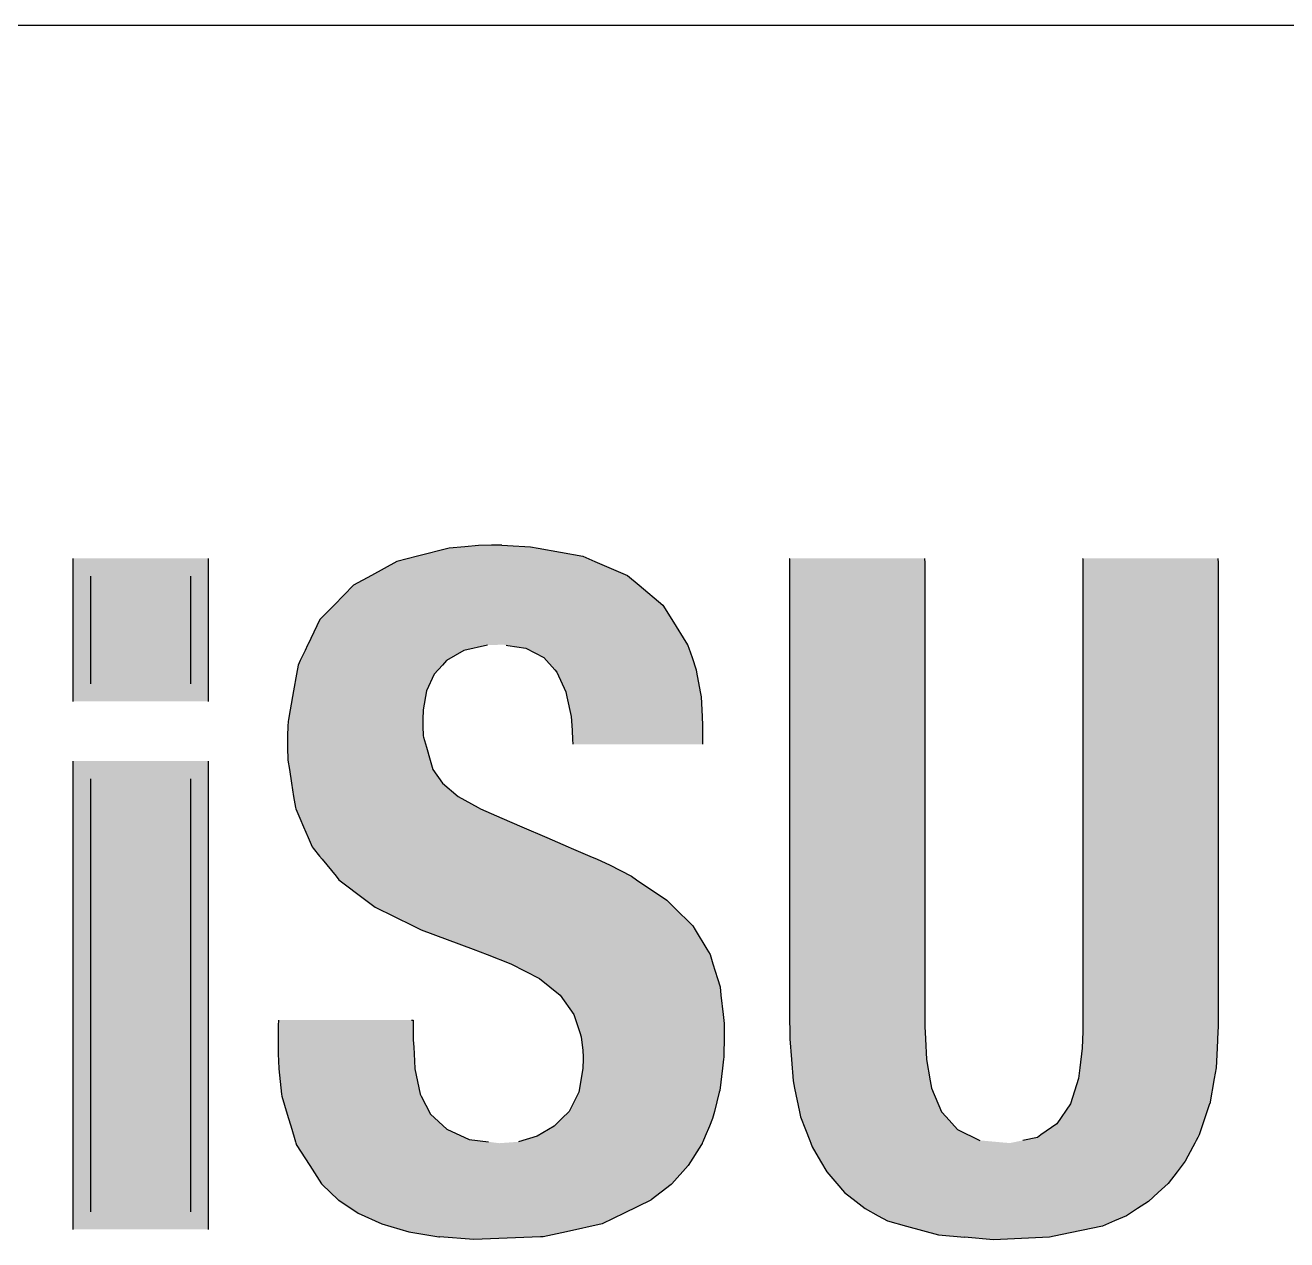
# Model space of a CAD drawing. Extents: x 0 to 143, y 0 to 99.
# Drawn here: x 53.481 to 58.206, y 60.944 to 65.491 of the extents above; entities that cross this region are included whole.
import ezdxf

# ---------------------------------------------------------------- set-up
doc = ezdxf.new("R2010")
doc.units = 0
doc.layers.get('0').update_dxf_attribs({"linetype": 'CONTINUOUS'})

# ---------------------------------------------------------------- blocks, each defined once
blk = doc.blocks.new('*U9')
at = {"color": 7, "linetype": 'CONTINUOUS'}
for p, q in [((53.659, 62.7359), (53.659, 60.9822)), ((54.1657, 62.7359), (54.1657, 60.9822))]:
    blk.add_line(p, q, dxfattribs=at)
blk.add_solid([(53.659, 62.7359), (53.659, 60.9822), (54.1657, 60.9822)], dxfattribs=at)
at = {"color": 7, "linetype": 'CONTINUOUS', "extrusion": (0, 0, -1)}
blk.add_solid([(-53.659, 62.7359), (-54.1657, 62.7359), (-54.1657, 60.9822)], dxfattribs=at)
blk = doc.blocks.new('*U10')
at = {"color": 7, "linetype": 'CONTINUOUS'}
for p, q in [((53.7253, 62.6694), (53.7253, 62.6512)), ((54.0992, 62.6694), (54.0992, 62.6512)), ((53.7253, 62.6512), (53.7253, 62.5997)), ((54.0992, 62.6512), (54.0992, 62.5997)), ((53.7253, 62.5997), (53.7253, 62.5198)), ((54.0992, 62.5997), (54.0992, 62.5198)), ((53.7253, 62.5198), (53.7253, 62.4161)), ((54.0992, 62.5198), (54.0992, 62.4161)), ((53.7253, 62.4161), (53.7253, 62.1565)), ((54.0992, 62.4161), (54.0992, 62.1565)), ((53.7253, 62.1565), (53.7253, 61.859)), ((54.0992, 62.1565), (54.0992, 61.859)), ((53.7253, 61.859), (53.7253, 61.5614)), ((54.0992, 61.859), (54.0992, 61.5614)), ((53.7253, 61.5614), (53.7253, 61.3018)), ((54.0992, 61.5614), (54.0992, 61.3018)), ((53.7253, 61.3018), (53.7253, 61.1981)), ((54.0992, 61.3018), (54.0992, 61.1981)), ((53.7253, 61.1981), (53.7253, 61.1182)), ((54.0992, 61.1981), (54.0992, 61.1182)), ((53.7253, 61.1182), (53.7253, 61.0667)), ((54.0992, 61.1182), (54.0992, 61.0667)), ((53.7253, 61.0667), (53.7253, 61.0485)), ((54.0992, 61.0667), (54.0992, 61.0485))]:
    blk.add_line(p, q, dxfattribs=at)
for points in [[(53.7253, 62.6694), (53.7253, 62.6512), (54.0992, 62.6512)], [(53.7253, 62.6512), (53.7253, 62.5997), (54.0992, 62.5997)], [(53.7253, 62.5997), (53.7253, 62.5198), (54.0992, 62.5198)], [(53.7253, 62.5198), (53.7253, 62.4161), (54.0992, 62.4161)], [(53.7253, 62.4161), (53.7253, 62.1565), (54.0992, 62.1565)], [(53.7253, 62.1565), (53.7253, 61.859), (54.0992, 61.859)], [(53.7253, 61.859), (53.7253, 61.5614), (54.0992, 61.5614)], [(53.7253, 61.5614), (53.7253, 61.3018), (54.0992, 61.3018)], [(53.7253, 61.3018), (53.7253, 61.1981), (54.0992, 61.1981)], [(53.7253, 61.1981), (53.7253, 61.1182), (54.0992, 61.1182)], [(53.7253, 61.1182), (53.7253, 61.0667), (54.0992, 61.0667)], [(53.7253, 61.0667), (53.7253, 61.0485), (54.0992, 61.0485)]]:
    blk.add_solid(points, dxfattribs=at)
at = {"color": 7, "linetype": 'CONTINUOUS', "extrusion": (0, 0, -1)}
for points in [[(-53.7253, 62.6694), (-54.0992, 62.6694), (-54.0992, 62.6512)], [(-53.7253, 62.6512), (-54.0992, 62.6512), (-54.0992, 62.5997)], [(-53.7253, 62.5997), (-54.0992, 62.5997), (-54.0992, 62.5198)], [(-53.7253, 62.5198), (-54.0992, 62.5198), (-54.0992, 62.4161)], [(-53.7253, 62.4161), (-54.0992, 62.4161), (-54.0992, 62.1565)], [(-53.7253, 62.1565), (-54.0992, 62.1565), (-54.0992, 61.859)], [(-53.7253, 61.859), (-54.0992, 61.859), (-54.0992, 61.5614)], [(-53.7253, 61.5614), (-54.0992, 61.5614), (-54.0992, 61.3018)], [(-53.7253, 61.3018), (-54.0992, 61.3018), (-54.0992, 61.1981)], [(-53.7253, 61.1981), (-54.0992, 61.1981), (-54.0992, 61.1182)], [(-53.7253, 61.1182), (-54.0992, 61.1182), (-54.0992, 61.0667)], [(-53.7253, 61.0667), (-54.0992, 61.0667), (-54.0992, 61.0485)]]:
    blk.add_solid(points, dxfattribs=at)
blk = doc.blocks.new('*U11')
at = {"color": 7, "linetype": 'CONTINUOUS'}
for p, q in [((53.659, 63.4945), (53.659, 62.9589)), ((54.1657, 63.4945), (54.1657, 62.9589))]:
    blk.add_line(p, q, dxfattribs=at)
blk.add_solid([(53.659, 63.4945), (53.659, 62.9589), (54.1657, 62.9589)], dxfattribs=at)
at = {"color": 7, "linetype": 'CONTINUOUS', "extrusion": (0, 0, -1)}
blk.add_solid([(-53.659, 63.4945), (-54.1657, 63.4945), (-54.1657, 62.9589)], dxfattribs=at)
blk = doc.blocks.new('*U12')
at = {"color": 7, "linetype": 'CONTINUOUS'}
for p, q in [((53.7253, 63.428), (53.7253, 63.4107)), ((54.0992, 63.428), (54.0992, 63.4107)), ((53.7253, 63.4107), (53.7253, 63.3651)), ((54.0992, 63.4107), (54.0992, 63.3651)), ((53.7253, 63.3651), (53.7253, 63.2267)), ((54.0992, 63.3651), (54.0992, 63.2267)), ((53.7253, 63.2267), (53.7253, 63.0882)), ((54.0992, 63.2267), (54.0992, 63.0882)), ((53.7253, 63.0882), (53.7253, 63.0426)), ((53.7253, 63.0426), (53.7253, 63.0253)), ((54.0992, 63.0882), (54.0992, 63.0426)), ((54.0992, 63.0426), (54.0992, 63.0253))]:
    blk.add_line(p, q, dxfattribs=at)
for points in [[(53.7253, 63.428), (53.7253, 63.4107), (54.0992, 63.4107)], [(53.7253, 63.4107), (53.7253, 63.3651), (54.0992, 63.3651)], [(53.7253, 63.3651), (53.7253, 63.2267), (54.0992, 63.2267)], [(53.7253, 63.2267), (53.7253, 63.0882), (54.0992, 63.0882)], [(53.7253, 63.0882), (53.7253, 63.0426), (54.0992, 63.0426)], [(53.7253, 63.0426), (53.7253, 63.0253), (54.0992, 63.0253)]]:
    blk.add_solid(points, dxfattribs=at)
at = {"color": 7, "linetype": 'CONTINUOUS', "extrusion": (0, 0, -1)}
for points in [[(-53.7253, 63.428), (-54.0992, 63.428), (-54.0992, 63.4107)], [(-53.7253, 63.4107), (-54.0992, 63.4107), (-54.0992, 63.3651)], [(-53.7253, 63.3651), (-54.0992, 63.3651), (-54.0992, 63.2267)], [(-53.7253, 63.2267), (-54.0992, 63.2267), (-54.0992, 63.0882)], [(-53.7253, 63.0882), (-54.0992, 63.0882), (-54.0992, 63.0426)], [(-53.7253, 63.0426), (-54.0992, 63.0426), (-54.0992, 63.0253)]]:
    blk.add_solid(points, dxfattribs=at)
blk = doc.blocks.new('*U17')
at = {"color": 7, "linetype": 'CONTINUOUS'}
for p, q in [((55.0688, 63.5332), (54.9495, 63.5028)), ((55.1273, 63.5385), (55.0688, 63.5332)), ((55.1791, 63.5433), (55.1273, 63.5385)), ((55.2277, 63.5444), (55.1791, 63.5433)), ((55.2373, 63.5446), (55.2277, 63.5444)), ((55.2664, 63.5444), (55.2373, 63.5446)), ((55.2664, 63.5444), (55.2869, 63.5433)), ((55.2869, 63.5433), (55.3731, 63.5385)), ((55.3731, 63.5385), (55.4026, 63.5332)), ((55.4026, 63.5332), (55.5694, 63.5028)), ((54.8731, 63.4834), (54.7774, 63.431)), ((54.9495, 63.5028), (54.8731, 63.4834)), ((55.5694, 63.5028), (55.6145, 63.4834)), ((55.6145, 63.4834), (55.7364, 63.431)), ((54.7774, 63.431), (54.7106, 63.3943)), ((55.7364, 63.431), (55.7802, 63.3943)), ((54.7106, 63.3943), (54.6375, 63.3196)), ((55.7802, 63.3943), (55.8694, 63.3196)), ((54.6375, 63.3196), (54.5844, 63.2653)), ((55.8694, 63.3196), (55.9032, 63.2653)), ((54.5844, 63.2653), (54.5393, 63.1716)), ((55.9032, 63.2653), (55.9615, 63.1716)), ((54.5288, 63.1498), (54.5107, 63.1122)), ((54.5385, 63.1699), (54.5288, 63.1498)), ((54.5393, 63.1716), (54.5385, 63.1699)), ((55.1242, 63.1498), (55.0584, 63.1122)), ((55.2123, 63.1699), (55.1242, 63.1498)), ((55.2825, 63.1699), (55.2889, 63.1688)), ((55.2889, 63.1688), (55.3564, 63.1582)), ((55.3564, 63.1582), (55.4233, 63.1238)), ((55.9615, 63.1716), (55.9626, 63.1699)), ((55.9626, 63.1699), (55.9633, 63.1688)), ((55.9633, 63.1688), (55.9669, 63.1582)), ((55.9669, 63.1582), (55.9785, 63.1238)), ((54.5026, 63.0954), (54.4965, 63.0609)), ((54.5107, 63.1122), (54.5026, 63.0954)), ((55.0432, 63.0954), (55.012, 63.0609)), ((55.0584, 63.1122), (55.0432, 63.0954)), ((55.4233, 63.1238), (55.4639, 63.078)), ((55.9785, 63.1238), (55.994, 63.078)), ((54.4965, 63.0609), (54.4855, 62.9984)), ((55.012, 63.0609), (54.9842, 62.9984)), ((55.4639, 63.078), (55.4722, 63.0687)), ((55.4722, 63.0687), (55.5057, 62.9946)), ((55.994, 63.078), (55.9956, 63.0687)), ((55.9956, 63.0687), (56.0088, 62.9946)), ((54.4855, 62.9984), (54.4732, 62.9281)), ((54.9842, 62.9984), (54.9717, 62.9281)), ((55.5057, 62.9946), (55.5097, 62.9761)), ((55.5097, 62.9761), (55.5256, 62.9026)), ((56.0088, 62.9946), (56.0121, 62.9761)), ((56.0121, 62.9761), (56.016, 62.9026)), ((54.4732, 62.9281), (54.4668, 62.8918)), ((54.9717, 62.9281), (54.9695, 62.8918)), ((55.5256, 62.9026), (55.5277, 62.8689)), ((56.016, 62.9026), (56.0178, 62.8689)), ((54.4648, 62.867), (54.4634, 62.8305)), ((54.4655, 62.8845), (54.4648, 62.867)), ((54.4668, 62.8918), (54.4655, 62.8845)), ((54.9695, 62.8918), (54.9695, 62.8845)), ((54.9695, 62.8845), (54.9695, 62.867)), ((54.9695, 62.867), (54.9717, 62.8305)), ((55.5277, 62.8689), (55.5289, 62.8497)), ((56.0178, 62.8689), (56.0178, 62.8497)), ((54.4632, 62.8254), (54.4631, 62.7883)), ((54.4634, 62.8305), (54.4632, 62.8254)), ((54.9717, 62.8305), (54.9731, 62.8254)), ((54.9731, 62.8254), (54.9836, 62.7883)), ((55.5289, 62.8497), (55.531, 62.8163)), ((55.531, 62.8163), (55.5321, 62.7985)), ((56.0178, 62.8497), (56.0178, 62.8163)), ((56.0178, 62.8163), (56.0178, 62.7985)), ((54.4631, 62.7883), (54.4648, 62.7392)), ((54.9836, 62.7883), (54.9974, 62.7392)), ((54.4648, 62.7392), (54.4702, 62.7045)), ((54.9974, 62.7392), (55.0071, 62.7045)), ((54.4702, 62.7045), (54.4784, 62.6525)), ((55.0071, 62.7045), (55.0434, 62.6525)), ((54.4784, 62.6525), (54.4861, 62.6034)), ((55.0434, 62.6525), (55.1029, 62.6034)), ((54.4861, 62.6034), (54.4925, 62.5623)), ((55.1029, 62.6034), (55.1771, 62.5623)), ((54.4925, 62.5623), (54.4947, 62.5571)), ((54.4947, 62.5571), (54.5094, 62.5225)), ((54.5094, 62.5225), (54.5231, 62.4901)), ((55.1771, 62.5623), (55.1864, 62.5571)), ((55.1864, 62.5571), (55.2656, 62.5225)), ((55.2656, 62.5225), (55.3405, 62.4901)), ((54.5231, 62.4901), (54.5404, 62.4496)), ((55.3405, 62.4901), (55.4342, 62.4496)), ((54.5404, 62.4496), (54.5551, 62.4148)), ((55.4342, 62.4496), (55.5147, 62.4148)), ((54.5551, 62.4148), (54.5591, 62.41)), ((54.5591, 62.41), (54.5834, 62.3801)), ((55.5147, 62.4148), (55.5259, 62.41)), ((55.5259, 62.41), (55.595, 62.3801)), ((54.5834, 62.3801), (54.5932, 62.368)), ((54.5932, 62.368), (54.6103, 62.3471)), ((54.6103, 62.3471), (54.6451, 62.3043)), ((55.595, 62.3801), (55.6229, 62.368)), ((55.6229, 62.368), (55.6687, 62.3471)), ((55.6687, 62.3471), (55.7518, 62.3043)), ((54.6451, 62.3043), (54.6554, 62.2916)), ((54.6554, 62.2916), (54.7566, 62.2153)), ((55.7518, 62.3043), (55.7706, 62.2916)), ((55.7706, 62.2916), (55.884, 62.2153)), ((54.7566, 62.2153), (54.7911, 62.1892)), ((55.884, 62.2153), (55.9101, 62.1892)), ((54.7911, 62.1892), (54.9332, 62.1185)), ((55.9101, 62.1892), (55.9809, 62.1185)), ((54.9332, 62.1185), (54.9632, 62.1035)), ((54.9632, 62.1035), (55.159, 62.0313)), ((55.9809, 62.1185), (55.99, 62.1035)), ((55.99, 62.1035), (56.0341, 62.0313)), ((55.159, 62.0313), (55.2105, 62.0115)), ((55.2105, 62.0115), (55.2994, 61.9771)), ((56.0341, 62.0313), (56.0463, 62.0115)), ((56.0463, 62.0115), (56.0568, 61.9771)), ((55.2994, 61.9771), (55.4065, 61.922)), ((56.0568, 61.9771), (56.0737, 61.922)), ((55.4065, 61.922), (55.4454, 61.8909)), ((56.0737, 61.922), (56.0833, 61.8909)), ((55.4454, 61.8909), (55.4848, 61.8595)), ((56.0833, 61.8909), (56.0867, 61.8595)), ((55.4848, 61.8595), (55.5363, 61.7875)), ((56.0867, 61.8595), (56.0947, 61.7875)), ((54.429, 61.7661), (54.4276, 61.746)), ((54.429, 61.7662), (54.429, 61.7661)), ((54.9277, 61.7662), (54.9341, 61.7661)), ((54.9341, 61.7661), (54.9341, 61.746)), ((55.5363, 61.7875), (55.5471, 61.7536)), ((56.0947, 61.7875), (56.0984, 61.7536)), ((54.4276, 61.746), (54.4275, 61.7445)), ((54.4275, 61.7445), (54.4275, 61.7109)), ((54.9341, 61.746), (54.9341, 61.7445)), ((54.9341, 61.7445), (54.9341, 61.7109)), ((55.5471, 61.7536), (55.5589, 61.7164)), ((56.0984, 61.7536), (56.0994, 61.7164)), ((54.4275, 61.7109), (54.4275, 61.6965)), ((54.4275, 61.6965), (54.4275, 61.6922)), ((54.4275, 61.6922), (54.4275, 61.6649)), ((54.9341, 61.7109), (54.9341, 61.6965)), ((54.9341, 61.6965), (54.9341, 61.6922)), ((54.9341, 61.6922), (54.9357, 61.6649)), ((55.5589, 61.7164), (55.5619, 61.7069)), ((55.5619, 61.7069), (55.5633, 61.7028)), ((55.5633, 61.7028), (55.5658, 61.6821)), ((55.5658, 61.6821), (55.5693, 61.6533)), ((56.0993, 61.6821), (56.0981, 61.6533)), ((56.0994, 61.7028), (56.0993, 61.6821)), ((56.0994, 61.7164), (56.0994, 61.7069)), ((56.0994, 61.7069), (56.0994, 61.7028)), ((54.4275, 61.6649), (54.4275, 61.6642)), ((54.4275, 61.6642), (54.4277, 61.6399)), ((54.4277, 61.6399), (54.43, 61.5847)), ((54.9357, 61.6649), (54.9357, 61.6642)), ((54.9357, 61.6642), (54.937, 61.6399)), ((54.937, 61.6399), (54.9401, 61.5847)), ((55.5693, 61.6533), (55.5704, 61.6267)), ((55.5704, 61.6267), (55.5703, 61.6193)), ((56.097, 61.6267), (56.0967, 61.6193)), ((56.0981, 61.6533), (56.097, 61.6267)), ((54.43, 61.5847), (54.4302, 61.5835)), ((54.4302, 61.5835), (54.4411, 61.4892)), ((54.9401, 61.5847), (54.9402, 61.5835)), ((54.9402, 61.5835), (54.9595, 61.4892)), ((55.5697, 61.586), (55.5551, 61.5023)), ((55.5703, 61.6193), (55.5697, 61.586)), ((56.0925, 61.586), (56.0822, 61.5023)), ((56.0967, 61.6193), (56.0925, 61.586)), ((54.4411, 61.4892), (54.4421, 61.481)), ((54.9595, 61.4892), (54.9638, 61.481)), ((55.5539, 61.496), (55.5181, 61.4238)), ((55.5551, 61.5023), (55.5539, 61.496)), ((56.0806, 61.496), (56.0621, 61.4238)), ((56.0822, 61.5023), (56.0806, 61.496)), ((54.4421, 61.481), (54.4622, 61.4136)), ((54.9638, 61.481), (54.9987, 61.4136)), ((54.4622, 61.4136), (54.4789, 61.3573)), ((54.9987, 61.4136), (55.0597, 61.3573)), ((55.4907, 61.397), (55.4626, 61.3694)), ((55.5181, 61.4238), (55.4907, 61.397)), ((56.0553, 61.397), (56.0437, 61.3694)), ((56.0621, 61.4238), (56.0553, 61.397)), ((54.4789, 61.3573), (54.4901, 61.3196)), ((55.0597, 61.3573), (55.144, 61.3196)), ((55.4626, 61.3694), (55.3979, 61.3317)), ((56.0437, 61.3694), (56.0279, 61.3317)), ((54.4901, 61.3196), (54.4929, 61.3104)), ((54.4929, 61.3104), (54.4945, 61.3051)), ((54.4945, 61.3051), (54.495, 61.3034)), ((54.495, 61.3034), (54.4961, 61.2997)), ((54.4961, 61.2997), (54.5464, 61.2214)), ((55.144, 61.3196), (55.2157, 61.3104)), ((55.3979, 61.3317), (55.3282, 61.3104)), ((56.0137, 61.2997), (55.9643, 61.2214)), ((56.016, 61.3034), (56.0137, 61.2997)), ((56.0167, 61.3051), (56.016, 61.3034)), ((56.0189, 61.3104), (56.0167, 61.3051)), ((56.0279, 61.3317), (56.0189, 61.3104)), ((54.5464, 61.2214), (54.5901, 61.1534)), ((55.9643, 61.2214), (55.9024, 61.1534)), ((54.5901, 61.1534), (54.5925, 61.1511)), ((55.9024, 61.1534), (55.9003, 61.1511)), ((54.5925, 61.1511), (54.6526, 61.0936)), ((55.9003, 61.1511), (55.826, 61.0936)), ((54.6526, 61.0936), (54.6548, 61.0921)), ((54.6548, 61.0921), (54.7278, 61.0437)), ((55.8241, 61.0921), (55.7242, 61.0437)), ((55.826, 61.0936), (55.8241, 61.0921)), ((54.7278, 61.0437), (54.8163, 61.0038)), ((55.7242, 61.0437), (55.642, 61.0038)), ((54.8163, 61.0038), (54.8163, 61.0038)), ((54.8163, 61.0038), (54.918, 60.9739)), ((54.918, 60.9739), (55.0305, 60.9545)), ((55.5081, 60.9739), (55.4211, 60.9545)), ((55.642, 61.0038), (55.5081, 60.9739)), ((55.642, 61.0038), (55.642, 61.0038)), ((55.0305, 60.9545), (55.0329, 60.9541)), ((55.1609, 60.9443), (55.0329, 60.9541)), ((55.4107, 60.9541), (55.1609, 60.9443)), ((55.4211, 60.9545), (55.4107, 60.9541))]:
    blk.add_line(p, q, dxfattribs=at)
for points in [[(55.0688, 63.5332), (54.9495, 63.5028), (55.5694, 63.5028)], [(55.1273, 63.5385), (55.0688, 63.5332), (55.4026, 63.5332)], [(55.1791, 63.5433), (55.1273, 63.5385), (55.3731, 63.5385)], [(55.2277, 63.5444), (55.1791, 63.5433), (55.2869, 63.5433)], [(55.2373, 63.5446), (55.2277, 63.5444), (55.2664, 63.5444)], [(54.8731, 63.4834), (54.7774, 63.431), (55.7364, 63.431)], [(54.9495, 63.5028), (54.8731, 63.4834), (55.6145, 63.4834)], [(54.7774, 63.431), (54.7106, 63.3943), (55.7802, 63.3943)], [(54.7106, 63.3943), (54.6375, 63.3196), (55.8694, 63.3196)], [(54.6375, 63.3196), (54.5844, 63.2653), (55.9032, 63.2653)], [(54.5844, 63.2653), (54.5393, 63.1716), (55.9615, 63.1716)], [(54.5288, 63.1498), (54.5107, 63.1122), (55.0584, 63.1122)], [(54.5385, 63.1699), (54.5288, 63.1498), (55.1242, 63.1498)], [(54.5393, 63.1716), (54.5385, 63.1699), (55.2123, 63.1699)], [(55.2713, 63.1716), (55.2825, 63.1699), (55.9626, 63.1699)], [(55.2825, 63.1699), (55.2889, 63.1688), (55.9633, 63.1688)], [(55.2889, 63.1688), (55.3564, 63.1582), (55.9669, 63.1582)], [(55.3564, 63.1582), (55.4233, 63.1238), (55.9785, 63.1238)], [(54.5026, 63.0954), (54.4965, 63.0609), (55.012, 63.0609)], [(54.5107, 63.1122), (54.5026, 63.0954), (55.0432, 63.0954)], [(55.4233, 63.1238), (55.4639, 63.078), (55.994, 63.078)], [(54.4965, 63.0609), (54.4855, 62.9984), (54.9842, 62.9984)], [(55.4639, 63.078), (55.4722, 63.0687), (55.9956, 63.0687)], [(55.4722, 63.0687), (55.5057, 62.9946), (56.0088, 62.9946)], [(54.4855, 62.9984), (54.4732, 62.9281), (54.9717, 62.9281)], [(55.5057, 62.9946), (55.5097, 62.9761), (56.0121, 62.9761)], [(55.5097, 62.9761), (55.5256, 62.9026), (56.016, 62.9026)], [(54.4732, 62.9281), (54.4668, 62.8918), (54.9695, 62.8918)], [(55.5256, 62.9026), (55.5277, 62.8689), (56.0178, 62.8689)], [(54.4648, 62.867), (54.4634, 62.8305), (54.9717, 62.8305)], [(54.4655, 62.8845), (54.4648, 62.867), (54.9695, 62.867)], [(54.4668, 62.8918), (54.4655, 62.8845), (54.9695, 62.8845)], [(55.5277, 62.8689), (55.5289, 62.8497), (56.0178, 62.8497)], [(54.4632, 62.8254), (54.4631, 62.7883), (54.9836, 62.7883)], [(54.4634, 62.8305), (54.4632, 62.8254), (54.9731, 62.8254)], [(55.5289, 62.8497), (55.531, 62.8163), (56.0178, 62.8163)], [(55.531, 62.8163), (55.5321, 62.7985), (56.0178, 62.7985)], [(54.4631, 62.7883), (54.4648, 62.7392), (54.9974, 62.7392)], [(54.4648, 62.7392), (54.4702, 62.7045), (55.0071, 62.7045)], [(54.4702, 62.7045), (54.4784, 62.6525), (55.0434, 62.6525)], [(54.4784, 62.6525), (54.4861, 62.6034), (55.1029, 62.6034)], [(54.4861, 62.6034), (54.4925, 62.5623), (55.1771, 62.5623)], [(54.4925, 62.5623), (54.4947, 62.5571), (55.1864, 62.5571)], [(54.4947, 62.5571), (54.5094, 62.5225), (55.2656, 62.5225)], [(54.5094, 62.5225), (54.5231, 62.4901), (55.3405, 62.4901)], [(54.5231, 62.4901), (54.5404, 62.4496), (55.4342, 62.4496)], [(54.5404, 62.4496), (54.5551, 62.4148), (55.5147, 62.4148)], [(54.5551, 62.4148), (54.5591, 62.41), (55.5259, 62.41)], [(54.5591, 62.41), (54.5834, 62.3801), (55.595, 62.3801)], [(54.5834, 62.3801), (54.5932, 62.368), (55.6229, 62.368)], [(54.5932, 62.368), (54.6103, 62.3471), (55.6687, 62.3471)], [(54.6103, 62.3471), (54.6451, 62.3043), (55.7518, 62.3043)], [(54.6451, 62.3043), (54.6554, 62.2916), (55.7706, 62.2916)], [(54.6554, 62.2916), (54.7566, 62.2153), (55.884, 62.2153)], [(54.7566, 62.2153), (54.7911, 62.1892), (55.9101, 62.1892)], [(54.7911, 62.1892), (54.9332, 62.1185), (55.9809, 62.1185)], [(54.9332, 62.1185), (54.9632, 62.1035), (55.99, 62.1035)], [(54.9632, 62.1035), (55.159, 62.0313), (56.0341, 62.0313)], [(55.159, 62.0313), (55.2105, 62.0115), (56.0463, 62.0115)], [(55.2105, 62.0115), (55.2994, 61.9771), (56.0568, 61.9771)], [(55.2994, 61.9771), (55.4065, 61.922), (56.0737, 61.922)], [(55.4065, 61.922), (55.4454, 61.8909), (56.0833, 61.8909)], [(55.4454, 61.8909), (55.4848, 61.8595), (56.0867, 61.8595)], [(55.4848, 61.8595), (55.5363, 61.7875), (56.0947, 61.7875)], [(54.429, 61.7661), (54.4276, 61.746), (54.9341, 61.746)], [(54.429, 61.7662), (54.429, 61.7661), (54.9341, 61.7661)], [(55.5363, 61.7875), (55.5471, 61.7536), (56.0984, 61.7536)], [(54.4276, 61.746), (54.4275, 61.7445), (54.9341, 61.7445)], [(54.4275, 61.7445), (54.4275, 61.7109), (54.9341, 61.7109)], [(55.5471, 61.7536), (55.5589, 61.7164), (56.0994, 61.7164)], [(54.4275, 61.7109), (54.4275, 61.6965), (54.9341, 61.6965)], [(54.4275, 61.6965), (54.4275, 61.6922), (54.9341, 61.6922)], [(54.4275, 61.6922), (54.4275, 61.6649), (54.9357, 61.6649)], [(55.5589, 61.7164), (55.5619, 61.7069), (56.0994, 61.7069)], [(55.5619, 61.7069), (55.5633, 61.7028), (56.0994, 61.7028)], [(55.5633, 61.7028), (55.5658, 61.6821), (56.0993, 61.6821)], [(55.5658, 61.6821), (55.5693, 61.6533), (56.0981, 61.6533)], [(54.4275, 61.6649), (54.4275, 61.6642), (54.9357, 61.6642)], [(54.4275, 61.6642), (54.4277, 61.6399), (54.937, 61.6399)], [(54.4277, 61.6399), (54.43, 61.5847), (54.9401, 61.5847)], [(55.5693, 61.6533), (55.5704, 61.6267), (56.097, 61.6267)], [(55.5704, 61.6267), (55.5703, 61.6193), (56.0967, 61.6193)], [(54.43, 61.5847), (54.4302, 61.5835), (54.9402, 61.5835)], [(54.4302, 61.5835), (54.4411, 61.4892), (54.9595, 61.4892)], [(55.5697, 61.586), (55.5551, 61.5023), (56.0822, 61.5023)], [(55.5703, 61.6193), (55.5697, 61.586), (56.0925, 61.586)], [(54.4411, 61.4892), (54.4421, 61.481), (54.9638, 61.481)], [(55.5539, 61.496), (55.5181, 61.4238), (56.0621, 61.4238)], [(55.5551, 61.5023), (55.5539, 61.496), (56.0806, 61.496)], [(54.4421, 61.481), (54.4622, 61.4136), (54.9987, 61.4136)], [(54.4622, 61.4136), (54.4789, 61.3573), (55.0597, 61.3573)], [(55.4907, 61.397), (55.4626, 61.3694), (56.0437, 61.3694)], [(55.5181, 61.4238), (55.4907, 61.397), (56.0553, 61.397)], [(54.4789, 61.3573), (54.4901, 61.3196), (55.144, 61.3196)], [(55.4626, 61.3694), (55.3979, 61.3317), (56.0279, 61.3317)], [(54.4901, 61.3196), (54.4929, 61.3104), (55.2157, 61.3104)], [(54.4929, 61.3104), (54.4945, 61.3051), (55.2561, 61.3051)], [(54.4945, 61.3051), (54.495, 61.3034), (56.016, 61.3034)], [(54.495, 61.3034), (54.4961, 61.2997), (56.0137, 61.2997)], [(54.4961, 61.2997), (54.5464, 61.2214), (55.9643, 61.2214)], [(55.3282, 61.3104), (55.2561, 61.3051), (56.0167, 61.3051)], [(55.3979, 61.3317), (55.3282, 61.3104), (56.0189, 61.3104)], [(54.5464, 61.2214), (54.5901, 61.1534), (55.9024, 61.1534)], [(54.5901, 61.1534), (54.5925, 61.1511), (55.9003, 61.1511)], [(54.5925, 61.1511), (54.6526, 61.0936), (55.826, 61.0936)], [(54.6526, 61.0936), (54.6548, 61.0921), (55.8241, 61.0921)], [(54.6548, 61.0921), (54.7278, 61.0437), (55.7242, 61.0437)], [(54.7278, 61.0437), (54.8163, 61.0038), (55.642, 61.0038)], [(54.8163, 61.0038), (54.8163, 61.0038), (55.642, 61.0038)], [(54.8163, 61.0038), (54.918, 60.9739), (55.5081, 60.9739)], [(54.918, 60.9739), (55.0305, 60.9545), (55.4211, 60.9545)], [(55.0305, 60.9545), (55.0329, 60.9541), (55.4107, 60.9541)]]:
    blk.add_solid(points, dxfattribs=at)
at = {"color": 7, "linetype": 'CONTINUOUS', "extrusion": (0, 0, -1)}
for points in [[(-55.0688, 63.5332), (-55.4026, 63.5332), (-55.5694, 63.5028)], [(-55.1273, 63.5385), (-55.3731, 63.5385), (-55.4026, 63.5332)], [(-55.1791, 63.5433), (-55.2869, 63.5433), (-55.3731, 63.5385)], [(-55.2277, 63.5444), (-55.2664, 63.5444), (-55.2869, 63.5433)], [(-54.8731, 63.4834), (-55.6145, 63.4834), (-55.7364, 63.431)], [(-54.9495, 63.5028), (-55.5694, 63.5028), (-55.6145, 63.4834)], [(-54.7774, 63.431), (-55.7364, 63.431), (-55.7802, 63.3943)], [(-54.7106, 63.3943), (-55.7802, 63.3943), (-55.8694, 63.3196)], [(-54.6375, 63.3196), (-55.8694, 63.3196), (-55.9032, 63.2653)], [(-54.5844, 63.2653), (-55.9032, 63.2653), (-55.9615, 63.1716)], [(-54.5288, 63.1498), (-55.1242, 63.1498), (-55.0584, 63.1122)], [(-54.5385, 63.1699), (-55.2123, 63.1699), (-55.1242, 63.1498)], [(-54.5393, 63.1716), (-55.2713, 63.1716), (-55.2123, 63.1699)], [(-55.2713, 63.1716), (-55.9615, 63.1716), (-55.9626, 63.1699)], [(-55.2825, 63.1699), (-55.9626, 63.1699), (-55.9633, 63.1688)], [(-55.2889, 63.1688), (-55.9633, 63.1688), (-55.9669, 63.1582)], [(-55.3564, 63.1582), (-55.9669, 63.1582), (-55.9785, 63.1238)], [(-54.5026, 63.0954), (-55.0432, 63.0954), (-55.012, 63.0609)], [(-54.5107, 63.1122), (-55.0584, 63.1122), (-55.0432, 63.0954)], [(-55.4233, 63.1238), (-55.9785, 63.1238), (-55.994, 63.078)], [(-54.4965, 63.0609), (-55.012, 63.0609), (-54.9842, 62.9984)], [(-55.4639, 63.078), (-55.994, 63.078), (-55.9956, 63.0687)], [(-55.4722, 63.0687), (-55.9956, 63.0687), (-56.0088, 62.9946)], [(-54.4855, 62.9984), (-54.9842, 62.9984), (-54.9717, 62.9281)], [(-55.5057, 62.9946), (-56.0088, 62.9946), (-56.0121, 62.9761)], [(-55.5097, 62.9761), (-56.0121, 62.9761), (-56.016, 62.9026)], [(-54.4732, 62.9281), (-54.9717, 62.9281), (-54.9695, 62.8918)], [(-55.5256, 62.9026), (-56.016, 62.9026), (-56.0178, 62.8689)], [(-54.4648, 62.867), (-54.9695, 62.867), (-54.9717, 62.8305)], [(-54.4655, 62.8845), (-54.9695, 62.8845), (-54.9695, 62.867)], [(-54.4668, 62.8918), (-54.9695, 62.8918), (-54.9695, 62.8845)], [(-55.5277, 62.8689), (-56.0178, 62.8689), (-56.0178, 62.8497)], [(-54.4632, 62.8254), (-54.9731, 62.8254), (-54.9836, 62.7883)], [(-54.4634, 62.8305), (-54.9717, 62.8305), (-54.9731, 62.8254)], [(-55.5289, 62.8497), (-56.0178, 62.8497), (-56.0178, 62.8163)], [(-55.531, 62.8163), (-56.0178, 62.8163), (-56.0178, 62.7985)], [(-54.4631, 62.7883), (-54.9836, 62.7883), (-54.9974, 62.7392)], [(-54.4648, 62.7392), (-54.9974, 62.7392), (-55.0071, 62.7045)], [(-54.4702, 62.7045), (-55.0071, 62.7045), (-55.0434, 62.6525)], [(-54.4784, 62.6525), (-55.0434, 62.6525), (-55.1029, 62.6034)], [(-54.4861, 62.6034), (-55.1029, 62.6034), (-55.1771, 62.5623)], [(-54.4925, 62.5623), (-55.1771, 62.5623), (-55.1864, 62.5571)], [(-54.4947, 62.5571), (-55.1864, 62.5571), (-55.2656, 62.5225)], [(-54.5094, 62.5225), (-55.2656, 62.5225), (-55.3405, 62.4901)], [(-54.5231, 62.4901), (-55.3405, 62.4901), (-55.4342, 62.4496)], [(-54.5404, 62.4496), (-55.4342, 62.4496), (-55.5147, 62.4148)], [(-54.5551, 62.4148), (-55.5147, 62.4148), (-55.5259, 62.41)], [(-54.5591, 62.41), (-55.5259, 62.41), (-55.595, 62.3801)], [(-54.5834, 62.3801), (-55.595, 62.3801), (-55.6229, 62.368)], [(-54.5932, 62.368), (-55.6229, 62.368), (-55.6687, 62.3471)], [(-54.6103, 62.3471), (-55.6687, 62.3471), (-55.7518, 62.3043)], [(-54.6451, 62.3043), (-55.7518, 62.3043), (-55.7706, 62.2916)], [(-54.6554, 62.2916), (-55.7706, 62.2916), (-55.884, 62.2153)], [(-54.7566, 62.2153), (-55.884, 62.2153), (-55.9101, 62.1892)], [(-54.7911, 62.1892), (-55.9101, 62.1892), (-55.9809, 62.1185)], [(-54.9332, 62.1185), (-55.9809, 62.1185), (-55.99, 62.1035)], [(-54.9632, 62.1035), (-55.99, 62.1035), (-56.0341, 62.0313)], [(-55.159, 62.0313), (-56.0341, 62.0313), (-56.0463, 62.0115)], [(-55.2105, 62.0115), (-56.0463, 62.0115), (-56.0568, 61.9771)], [(-55.2994, 61.9771), (-56.0568, 61.9771), (-56.0737, 61.922)], [(-55.4065, 61.922), (-56.0737, 61.922), (-56.0833, 61.8909)], [(-55.4454, 61.8909), (-56.0833, 61.8909), (-56.0867, 61.8595)], [(-55.4848, 61.8595), (-56.0867, 61.8595), (-56.0947, 61.7875)], [(-54.429, 61.7662), (-54.9277, 61.7662), (-54.9341, 61.7661)], [(-54.429, 61.7661), (-54.9341, 61.7661), (-54.9341, 61.746)], [(-55.5363, 61.7875), (-56.0947, 61.7875), (-56.0984, 61.7536)], [(-54.4275, 61.7445), (-54.9341, 61.7445), (-54.9341, 61.7109)], [(-54.4276, 61.746), (-54.9341, 61.746), (-54.9341, 61.7445)], [(-55.5471, 61.7536), (-56.0984, 61.7536), (-56.0994, 61.7164)], [(-54.4275, 61.7109), (-54.9341, 61.7109), (-54.9341, 61.6965)], [(-54.4275, 61.6965), (-54.9341, 61.6965), (-54.9341, 61.6922)], [(-54.4275, 61.6922), (-54.9341, 61.6922), (-54.9357, 61.6649)], [(-55.5589, 61.7164), (-56.0994, 61.7164), (-56.0994, 61.7069)], [(-55.5619, 61.7069), (-56.0994, 61.7069), (-56.0994, 61.7028)], [(-55.5633, 61.7028), (-56.0994, 61.7028), (-56.0993, 61.6821)], [(-55.5658, 61.6821), (-56.0993, 61.6821), (-56.0981, 61.6533)], [(-54.4275, 61.6649), (-54.9357, 61.6649), (-54.9357, 61.6642)], [(-54.4275, 61.6642), (-54.9357, 61.6642), (-54.937, 61.6399)], [(-54.4277, 61.6399), (-54.937, 61.6399), (-54.9401, 61.5847)], [(-55.5693, 61.6533), (-56.0981, 61.6533), (-56.097, 61.6267)], [(-55.5704, 61.6267), (-56.097, 61.6267), (-56.0967, 61.6193)], [(-54.43, 61.5847), (-54.9401, 61.5847), (-54.9402, 61.5835)], [(-54.4302, 61.5835), (-54.9402, 61.5835), (-54.9595, 61.4892)], [(-55.5697, 61.586), (-56.0925, 61.586), (-56.0822, 61.5023)], [(-55.5703, 61.6193), (-56.0967, 61.6193), (-56.0925, 61.586)], [(-54.4411, 61.4892), (-54.9595, 61.4892), (-54.9638, 61.481)], [(-55.5539, 61.496), (-56.0806, 61.496), (-56.0621, 61.4238)], [(-55.5551, 61.5023), (-56.0822, 61.5023), (-56.0806, 61.496)], [(-54.4421, 61.481), (-54.9638, 61.481), (-54.9987, 61.4136)], [(-54.4622, 61.4136), (-54.9987, 61.4136), (-55.0597, 61.3573)], [(-55.4907, 61.397), (-56.0553, 61.397), (-56.0437, 61.3694)], [(-55.5181, 61.4238), (-56.0621, 61.4238), (-56.0553, 61.397)], [(-54.4789, 61.3573), (-55.0597, 61.3573), (-55.144, 61.3196)], [(-55.4626, 61.3694), (-56.0437, 61.3694), (-56.0279, 61.3317)], [(-54.4901, 61.3196), (-55.144, 61.3196), (-55.2157, 61.3104)], [(-54.4929, 61.3104), (-55.2157, 61.3104), (-55.2561, 61.3051)], [(-54.4945, 61.3051), (-56.0167, 61.3051), (-56.016, 61.3034)], [(-54.495, 61.3034), (-56.016, 61.3034), (-56.0137, 61.2997)], [(-54.4961, 61.2997), (-56.0137, 61.2997), (-55.9643, 61.2214)], [(-55.3282, 61.3104), (-56.0189, 61.3104), (-56.0167, 61.3051)], [(-55.3979, 61.3317), (-56.0279, 61.3317), (-56.0189, 61.3104)], [(-54.5464, 61.2214), (-55.9643, 61.2214), (-55.9024, 61.1534)], [(-54.5901, 61.1534), (-55.9024, 61.1534), (-55.9003, 61.1511)], [(-54.5925, 61.1511), (-55.9003, 61.1511), (-55.826, 61.0936)], [(-54.6526, 61.0936), (-55.826, 61.0936), (-55.8241, 61.0921)], [(-54.6548, 61.0921), (-55.8241, 61.0921), (-55.7242, 61.0437)], [(-54.7278, 61.0437), (-55.7242, 61.0437), (-55.642, 61.0038)], [(-54.8163, 61.0038), (-55.642, 61.0038), (-55.642, 61.0038)], [(-54.8163, 61.0038), (-55.642, 61.0038), (-55.5081, 60.9739)], [(-54.918, 60.9739), (-55.5081, 60.9739), (-55.4211, 60.9545)], [(-55.0305, 60.9545), (-55.4211, 60.9545), (-55.4107, 60.9541)], [(-55.0329, 60.9541), (-55.4107, 60.9541), (-55.1609, 60.9443)]]:
    blk.add_solid(points, dxfattribs=at)
blk = doc.blocks.new('*U18')
at = {"color": 7, "linetype": 'CONTINUOUS'}
for p, q in [((56.3449, 63.4945), (56.3441, 63.4925)), ((56.3441, 63.4925), (56.3441, 63.4793)), ((56.3441, 63.4793), (56.3441, 63.4748)), ((56.3441, 63.4748), (56.3441, 63.4476)), ((56.8491, 63.4945), (56.8493, 63.4925)), ((56.8493, 63.4925), (56.8506, 63.4793)), ((56.8506, 63.4793), (56.8506, 63.4748)), ((56.8506, 63.4748), (56.8506, 63.4476)), ((57.4436, 63.4945), (57.4428, 63.4925)), ((57.4428, 63.4925), (57.4428, 63.4793)), ((57.4428, 63.4793), (57.4428, 63.4748)), ((57.4428, 63.4748), (57.4428, 63.4476)), ((57.948, 63.4945), (57.9481, 63.4925)), ((57.9481, 63.4925), (57.9494, 63.4793)), ((57.9494, 63.4793), (57.9494, 63.4748)), ((57.9494, 63.4748), (57.9494, 63.4476)), ((56.3441, 63.4476), (56.3441, 63.4401)), ((56.3441, 63.4401), (56.3441, 63.4002)), ((56.8506, 63.4476), (56.8506, 63.4401)), ((56.8506, 63.4401), (56.8506, 63.4002)), ((57.4428, 63.4476), (57.4428, 63.4401)), ((57.4428, 63.4401), (57.4428, 63.4003)), ((57.9494, 63.4476), (57.9494, 63.4401)), ((57.9494, 63.4401), (57.9494, 63.4003)), ((56.3441, 63.4002), (56.3441, 63.3901)), ((56.3441, 63.3901), (56.3441, 63.2653)), ((56.8506, 63.4002), (56.8506, 63.3901)), ((56.8506, 63.3901), (56.8506, 63.2653)), ((57.4428, 63.4003), (57.4428, 63.3901)), ((57.4428, 63.3901), (57.4428, 63.2654)), ((57.9494, 63.4003), (57.9494, 63.3901)), ((57.9494, 63.3901), (57.9494, 63.2654)), ((56.3441, 63.2653), (56.3441, 63.2508)), ((56.3441, 63.2508), (56.3441, 63.0879)), ((56.8506, 63.2653), (56.8506, 63.2508)), ((56.8506, 63.2508), (56.8506, 63.0879)), ((57.4428, 63.2654), (57.4428, 63.2507)), ((57.4428, 63.2507), (57.4428, 63.088)), ((57.9494, 63.2654), (57.9494, 63.2507)), ((57.9494, 63.2507), (57.9494, 63.088)), ((56.3441, 63.0879), (56.3441, 63.0703)), ((56.3441, 63.0703), (56.3441, 62.8814)), ((56.8506, 63.0879), (56.8506, 63.0703)), ((56.8506, 63.0703), (56.8506, 62.8814)), ((57.4428, 63.088), (57.4428, 63.0701)), ((57.4428, 63.0701), (57.4428, 62.8816)), ((57.9494, 63.088), (57.9494, 63.0701)), ((57.9494, 63.0701), (57.9494, 62.8816)), ((56.3441, 62.8814), (56.3441, 62.8618)), ((56.3441, 62.8618), (56.3441, 62.659)), ((56.8506, 62.8814), (56.8506, 62.8618)), ((56.8506, 62.8618), (56.8506, 62.659)), ((57.4428, 62.8816), (57.4428, 62.8616)), ((57.4428, 62.8616), (57.4428, 62.6593)), ((57.9494, 62.8816), (57.9494, 62.8616)), ((57.9494, 62.8616), (57.9494, 62.6593)), ((56.3441, 62.659), (56.3441, 62.4146)), ((56.8506, 62.659), (56.8506, 62.4146)), ((57.4428, 62.6593), (57.4428, 62.4142)), ((57.9494, 62.6593), (57.9494, 62.4142)), ((56.3441, 62.4146), (56.3441, 62.2205)), ((56.8506, 62.4146), (56.8506, 62.2205)), ((57.4428, 62.4142), (57.4428, 62.221)), ((57.9494, 62.4142), (57.9494, 62.221)), ((56.3441, 62.2205), (56.3441, 62.2025)), ((56.3441, 62.2025), (56.3441, 62.0309)), ((56.8506, 62.2205), (56.8506, 62.2025)), ((56.8506, 62.2025), (56.8506, 62.0309)), ((57.4428, 62.221), (57.4428, 62.202)), ((57.4428, 62.202), (57.4428, 62.0315)), ((57.9494, 62.221), (57.9494, 62.202)), ((57.9494, 62.202), (57.9494, 62.0315)), ((56.3441, 62.0309), (56.3441, 62.0159)), ((56.3441, 62.0159), (56.3441, 61.879)), ((56.8506, 62.0309), (56.8506, 62.0159)), ((56.8506, 62.0159), (56.8506, 61.879)), ((57.4428, 62.0315), (57.4428, 62.0154)), ((57.4428, 62.0154), (57.4428, 61.8796)), ((57.9494, 62.0315), (57.9494, 62.0154)), ((57.9494, 62.0154), (57.9494, 61.8796)), ((56.3441, 61.879), (56.3441, 61.8681)), ((56.3441, 61.8681), (56.3441, 61.7781)), ((56.8506, 61.879), (56.8506, 61.8681)), ((56.8506, 61.8681), (56.8506, 61.7781)), ((57.4428, 61.8796), (57.4428, 61.8675)), ((57.4428, 61.8675), (57.4428, 61.7787)), ((57.9494, 61.8796), (57.9494, 61.8675)), ((57.9494, 61.8675), (57.9494, 61.7787)), ((56.3441, 61.7781), (56.3441, 61.7725)), ((56.3441, 61.7725), (56.3442, 61.7509)), ((56.8506, 61.7781), (56.8506, 61.7725)), ((56.8506, 61.7725), (56.8506, 61.7509)), ((57.4428, 61.7787), (57.4428, 61.7719)), ((57.4428, 61.7719), (57.4428, 61.7515)), ((57.9494, 61.7787), (57.9494, 61.7719)), ((57.9494, 61.7719), (57.9494, 61.7515)), ((56.3442, 61.7509), (56.3443, 61.7415)), ((56.3443, 61.7415), (56.3447, 61.6954)), ((56.8506, 61.7509), (56.8506, 61.7415)), ((56.8506, 61.7415), (56.8527, 61.6954)), ((57.4427, 61.7238), (57.4403, 61.6614)), ((57.4428, 61.74), (57.4427, 61.7238)), ((57.4428, 61.7515), (57.4428, 61.7478)), ((57.4428, 61.7478), (57.4428, 61.7421)), ((57.4428, 61.7421), (57.4428, 61.74)), ((57.9485, 61.7238), (57.9452, 61.6614)), ((57.9493, 61.74), (57.9485, 61.7238)), ((57.9494, 61.7421), (57.9493, 61.74)), ((57.9494, 61.7515), (57.9494, 61.7478)), ((57.9494, 61.7478), (57.9494, 61.7421)), ((56.3447, 61.6954), (56.3507, 61.6183)), ((56.8527, 61.6954), (56.8564, 61.6183)), ((57.4403, 61.6614), (57.4314, 61.5873)), ((57.9452, 61.6614), (57.9414, 61.5873)), ((56.3507, 61.6183), (56.3569, 61.5386)), ((56.8564, 61.6183), (56.8704, 61.5386)), ((57.4314, 61.5873), (57.4267, 61.5477)), ((57.9414, 61.5873), (57.9344, 61.5477)), ((56.3569, 61.5386), (56.3627, 61.5109)), ((56.8704, 61.5386), (56.8752, 61.5109)), ((57.4267, 61.5477), (57.3962, 61.4526)), ((57.9344, 61.5477), (57.9176, 61.4526)), ((56.3627, 61.5109), (56.381, 61.4229)), ((56.8752, 61.5109), (56.9131, 61.4229)), ((57.3959, 61.4521), (57.3452, 61.3781)), ((57.3962, 61.4526), (57.3959, 61.4521)), ((57.9175, 61.4521), (57.8923, 61.3781)), ((57.9176, 61.4526), (57.9175, 61.4521)), ((56.381, 61.4229), (56.3849, 61.4042)), ((56.3849, 61.4042), (56.4033, 61.3567)), ((56.9131, 61.4229), (56.93, 61.4042)), ((56.93, 61.4042), (56.9729, 61.3567)), ((56.4033, 61.3567), (56.4192, 61.3156)), ((56.9729, 61.3567), (57.0569, 61.3156)), ((57.3452, 61.3781), (57.2853, 61.3364)), ((57.8923, 61.3781), (57.8781, 61.3364)), ((56.4192, 61.3156), (56.4231, 61.3055)), ((56.4231, 61.3055), (56.4284, 61.2919)), ((57.272, 61.3271), (57.2171, 61.3156)), ((57.2853, 61.3364), (57.272, 61.3271)), ((57.8617, 61.3055), (57.8545, 61.2919)), ((57.8671, 61.3156), (57.8617, 61.3055)), ((57.8732, 61.3271), (57.8671, 61.3156)), ((57.8781, 61.3364), (57.8732, 61.3271)), ((56.4284, 61.2919), (56.4602, 61.2378)), ((57.8545, 61.2919), (57.8257, 61.2378)), ((56.4602, 61.2378), (56.4838, 61.1977)), ((57.8257, 61.2378), (57.7952, 61.1977)), ((56.4838, 61.1977), (56.5207, 61.1547)), ((56.5207, 61.1547), (56.55, 61.1206)), ((57.7625, 61.1547), (57.7252, 61.1206)), ((57.7952, 61.1977), (57.7625, 61.1547)), ((56.55, 61.1206), (56.5927, 61.087)), ((57.7252, 61.1206), (57.6886, 61.087)), ((56.5927, 61.087), (56.6267, 61.0602)), ((56.6267, 61.0602), (56.6752, 61.0337)), ((57.6471, 61.0602), (57.606, 61.0337)), ((57.6886, 61.087), (57.6471, 61.0602)), ((56.6752, 61.0337), (56.7112, 61.014)), ((56.7112, 61.014), (56.7824, 60.9945)), ((57.5609, 61.014), (57.516, 60.9945)), ((57.606, 61.0337), (57.5609, 61.014)), ((56.7824, 60.9945), (56.9018, 60.9618)), ((57.516, 60.9945), (57.3586, 60.9618)), ((56.9018, 60.9618), (56.999, 60.9532)), ((57.1081, 60.9436), (56.999, 60.9532)), ((57.3175, 60.9532), (57.1081, 60.9436)), ((57.3586, 60.9618), (57.3175, 60.9532))]:
    blk.add_line(p, q, dxfattribs=at)
for points in [[(56.3449, 63.4945), (56.3441, 63.4925), (56.8493, 63.4925)], [(56.3441, 63.4925), (56.3441, 63.4793), (56.8506, 63.4793)], [(56.3441, 63.4793), (56.3441, 63.4748), (56.8506, 63.4748)], [(56.3441, 63.4748), (56.3441, 63.4476), (56.8506, 63.4476)], [(57.4436, 63.4945), (57.4428, 63.4925), (57.9481, 63.4925)], [(57.4428, 63.4925), (57.4428, 63.4793), (57.9494, 63.4793)], [(57.4428, 63.4793), (57.4428, 63.4748), (57.9494, 63.4748)], [(57.4428, 63.4748), (57.4428, 63.4476), (57.9494, 63.4476)], [(56.3441, 63.4476), (56.3441, 63.4401), (56.8506, 63.4401)], [(56.3441, 63.4401), (56.3441, 63.4002), (56.8506, 63.4002)], [(57.4428, 63.4476), (57.4428, 63.4401), (57.9494, 63.4401)], [(57.4428, 63.4401), (57.4428, 63.4003), (57.9494, 63.4003)], [(56.3441, 63.4002), (56.3441, 63.3901), (56.8506, 63.3901)], [(56.3441, 63.3901), (56.3441, 63.2653), (56.8506, 63.2653)], [(57.4428, 63.4003), (57.4428, 63.3901), (57.9494, 63.3901)], [(57.4428, 63.3901), (57.4428, 63.2654), (57.9494, 63.2654)], [(56.3441, 63.2653), (56.3441, 63.2508), (56.8506, 63.2508)], [(56.3441, 63.2508), (56.3441, 63.0879), (56.8506, 63.0879)], [(57.4428, 63.2654), (57.4428, 63.2507), (57.9494, 63.2507)], [(57.4428, 63.2507), (57.4428, 63.088), (57.9494, 63.088)], [(56.3441, 63.0879), (56.3441, 63.0703), (56.8506, 63.0703)], [(56.3441, 63.0703), (56.3441, 62.8814), (56.8506, 62.8814)], [(57.4428, 63.088), (57.4428, 63.0701), (57.9494, 63.0701)], [(57.4428, 63.0701), (57.4428, 62.8816), (57.9494, 62.8816)], [(56.3441, 62.8814), (56.3441, 62.8618), (56.8506, 62.8618)], [(56.3441, 62.8618), (56.3441, 62.659), (56.8506, 62.659)], [(57.4428, 62.8816), (57.4428, 62.8616), (57.9494, 62.8616)], [(57.4428, 62.8616), (57.4428, 62.6593), (57.9494, 62.6593)], [(56.3441, 62.659), (56.3441, 62.4146), (56.8506, 62.4146)], [(57.4428, 62.6593), (57.4428, 62.4142), (57.9494, 62.4142)], [(56.3441, 62.4146), (56.3441, 62.2205), (56.8506, 62.2205)], [(57.4428, 62.4142), (57.4428, 62.221), (57.9494, 62.221)], [(56.3441, 62.2205), (56.3441, 62.2025), (56.8506, 62.2025)], [(56.3441, 62.2025), (56.3441, 62.0309), (56.8506, 62.0309)], [(57.4428, 62.221), (57.4428, 62.202), (57.9494, 62.202)], [(57.4428, 62.202), (57.4428, 62.0315), (57.9494, 62.0315)], [(56.3441, 62.0309), (56.3441, 62.0159), (56.8506, 62.0159)], [(56.3441, 62.0159), (56.3441, 61.879), (56.8506, 61.879)], [(57.4428, 62.0315), (57.4428, 62.0154), (57.9494, 62.0154)], [(57.4428, 62.0154), (57.4428, 61.8796), (57.9494, 61.8796)], [(56.3441, 61.879), (56.3441, 61.8681), (56.8506, 61.8681)], [(56.3441, 61.8681), (56.3441, 61.7781), (56.8506, 61.7781)], [(57.4428, 61.8796), (57.4428, 61.8675), (57.9494, 61.8675)], [(57.4428, 61.8675), (57.4428, 61.7787), (57.9494, 61.7787)], [(56.3441, 61.7781), (56.3441, 61.7725), (56.8506, 61.7725)], [(56.3441, 61.7725), (56.3442, 61.7509), (56.8506, 61.7509)], [(57.4428, 61.7787), (57.4428, 61.7719), (57.9494, 61.7719)], [(57.4428, 61.7719), (57.4428, 61.7515), (57.9494, 61.7515)], [(56.3442, 61.7509), (56.3443, 61.7415), (56.8506, 61.7415)], [(56.3443, 61.7415), (56.3447, 61.6954), (56.8527, 61.6954)], [(57.4427, 61.7238), (57.4403, 61.6614), (57.9452, 61.6614)], [(57.4428, 61.74), (57.4427, 61.7238), (57.9485, 61.7238)], [(57.4428, 61.7515), (57.4428, 61.7478), (57.9494, 61.7478)], [(57.4428, 61.7478), (57.4428, 61.7421), (57.9494, 61.7421)], [(57.4428, 61.7421), (57.4428, 61.74), (57.9493, 61.74)], [(56.3447, 61.6954), (56.3507, 61.6183), (56.8564, 61.6183)], [(57.4403, 61.6614), (57.4314, 61.5873), (57.9414, 61.5873)], [(56.3507, 61.6183), (56.3569, 61.5386), (56.8704, 61.5386)], [(57.4314, 61.5873), (57.4267, 61.5477), (57.9344, 61.5477)], [(56.3569, 61.5386), (56.3627, 61.5109), (56.8752, 61.5109)], [(57.4267, 61.5477), (57.3962, 61.4526), (57.9176, 61.4526)], [(56.3627, 61.5109), (56.381, 61.4229), (56.9131, 61.4229)], [(57.3959, 61.4521), (57.3452, 61.3781), (57.8923, 61.3781)], [(57.3962, 61.4526), (57.3959, 61.4521), (57.9175, 61.4521)], [(56.381, 61.4229), (56.3849, 61.4042), (56.93, 61.4042)], [(56.3849, 61.4042), (56.4033, 61.3567), (56.9729, 61.3567)], [(56.4033, 61.3567), (56.4192, 61.3156), (57.0569, 61.3156)], [(57.3452, 61.3781), (57.2853, 61.3364), (57.8781, 61.3364)], [(56.4192, 61.3156), (56.4231, 61.3055), (57.1691, 61.3055)], [(56.4231, 61.3055), (56.4284, 61.2919), (57.8545, 61.2919)], [(57.2171, 61.3156), (57.1691, 61.3055), (57.8617, 61.3055)], [(57.272, 61.3271), (57.2171, 61.3156), (57.8671, 61.3156)], [(57.2853, 61.3364), (57.272, 61.3271), (57.8732, 61.3271)], [(56.4284, 61.2919), (56.4602, 61.2378), (57.8257, 61.2378)], [(56.4602, 61.2378), (56.4838, 61.1977), (57.7952, 61.1977)], [(56.4838, 61.1977), (56.5207, 61.1547), (57.7625, 61.1547)], [(56.5207, 61.1547), (56.55, 61.1206), (57.7252, 61.1206)], [(56.55, 61.1206), (56.5927, 61.087), (57.6886, 61.087)], [(56.5927, 61.087), (56.6267, 61.0602), (57.6471, 61.0602)], [(56.6267, 61.0602), (56.6752, 61.0337), (57.606, 61.0337)], [(56.6752, 61.0337), (56.7112, 61.014), (57.5609, 61.014)], [(56.7112, 61.014), (56.7824, 60.9945), (57.516, 60.9945)], [(56.7824, 60.9945), (56.9018, 60.9618), (57.3586, 60.9618)], [(56.9018, 60.9618), (56.999, 60.9532), (57.3175, 60.9532)]]:
    blk.add_solid(points, dxfattribs=at)
at = {"color": 7, "linetype": 'CONTINUOUS', "extrusion": (0, 0, -1)}
for points in [[(-56.3441, 63.4925), (-56.8493, 63.4925), (-56.8506, 63.4793)], [(-56.3441, 63.4793), (-56.8506, 63.4793), (-56.8506, 63.4748)], [(-56.3441, 63.4748), (-56.8506, 63.4748), (-56.8506, 63.4476)], [(-56.3449, 63.4945), (-56.8491, 63.4945), (-56.8493, 63.4925)], [(-57.4428, 63.4925), (-57.9481, 63.4925), (-57.9494, 63.4793)], [(-57.4428, 63.4793), (-57.9494, 63.4793), (-57.9494, 63.4748)], [(-57.4428, 63.4748), (-57.9494, 63.4748), (-57.9494, 63.4476)], [(-57.4436, 63.4945), (-57.948, 63.4945), (-57.9481, 63.4925)], [(-56.3441, 63.4476), (-56.8506, 63.4476), (-56.8506, 63.4401)], [(-56.3441, 63.4401), (-56.8506, 63.4401), (-56.8506, 63.4002)], [(-57.4428, 63.4476), (-57.9494, 63.4476), (-57.9494, 63.4401)], [(-57.4428, 63.4401), (-57.9494, 63.4401), (-57.9494, 63.4003)], [(-56.3441, 63.4002), (-56.8506, 63.4002), (-56.8506, 63.3901)], [(-56.3441, 63.3901), (-56.8506, 63.3901), (-56.8506, 63.2653)], [(-57.4428, 63.4003), (-57.9494, 63.4003), (-57.9494, 63.3901)], [(-57.4428, 63.3901), (-57.9494, 63.3901), (-57.9494, 63.2654)], [(-56.3441, 63.2653), (-56.8506, 63.2653), (-56.8506, 63.2508)], [(-56.3441, 63.2508), (-56.8506, 63.2508), (-56.8506, 63.0879)], [(-57.4428, 63.2654), (-57.9494, 63.2654), (-57.9494, 63.2507)], [(-57.4428, 63.2507), (-57.9494, 63.2507), (-57.9494, 63.088)], [(-56.3441, 63.0879), (-56.8506, 63.0879), (-56.8506, 63.0703)], [(-56.3441, 63.0703), (-56.8506, 63.0703), (-56.8506, 62.8814)], [(-57.4428, 63.088), (-57.9494, 63.088), (-57.9494, 63.0701)], [(-57.4428, 63.0701), (-57.9494, 63.0701), (-57.9494, 62.8816)], [(-56.3441, 62.8814), (-56.8506, 62.8814), (-56.8506, 62.8618)], [(-56.3441, 62.8618), (-56.8506, 62.8618), (-56.8506, 62.659)], [(-57.4428, 62.8816), (-57.9494, 62.8816), (-57.9494, 62.8616)], [(-57.4428, 62.8616), (-57.9494, 62.8616), (-57.9494, 62.6593)], [(-56.3441, 62.659), (-56.8506, 62.659), (-56.8506, 62.4146)], [(-57.4428, 62.6593), (-57.9494, 62.6593), (-57.9494, 62.4142)], [(-56.3441, 62.4146), (-56.8506, 62.4146), (-56.8506, 62.2205)], [(-57.4428, 62.4142), (-57.9494, 62.4142), (-57.9494, 62.221)], [(-56.3441, 62.2205), (-56.8506, 62.2205), (-56.8506, 62.2025)], [(-56.3441, 62.2025), (-56.8506, 62.2025), (-56.8506, 62.0309)], [(-57.4428, 62.221), (-57.9494, 62.221), (-57.9494, 62.202)], [(-57.4428, 62.202), (-57.9494, 62.202), (-57.9494, 62.0315)], [(-56.3441, 62.0309), (-56.8506, 62.0309), (-56.8506, 62.0159)], [(-56.3441, 62.0159), (-56.8506, 62.0159), (-56.8506, 61.879)], [(-57.4428, 62.0315), (-57.9494, 62.0315), (-57.9494, 62.0154)], [(-57.4428, 62.0154), (-57.9494, 62.0154), (-57.9494, 61.8796)], [(-56.3441, 61.879), (-56.8506, 61.879), (-56.8506, 61.8681)], [(-56.3441, 61.8681), (-56.8506, 61.8681), (-56.8506, 61.7781)], [(-57.4428, 61.8796), (-57.9494, 61.8796), (-57.9494, 61.8675)], [(-57.4428, 61.8675), (-57.9494, 61.8675), (-57.9494, 61.7787)], [(-56.3441, 61.7781), (-56.8506, 61.7781), (-56.8506, 61.7725)], [(-56.3441, 61.7725), (-56.8506, 61.7725), (-56.8506, 61.7509)], [(-57.4428, 61.7787), (-57.9494, 61.7787), (-57.9494, 61.7719)], [(-57.4428, 61.7719), (-57.9494, 61.7719), (-57.9494, 61.7515)], [(-56.3442, 61.7509), (-56.8506, 61.7509), (-56.8506, 61.7415)], [(-56.3443, 61.7415), (-56.8506, 61.7415), (-56.8527, 61.6954)], [(-57.4427, 61.7238), (-57.9485, 61.7238), (-57.9452, 61.6614)], [(-57.4428, 61.7515), (-57.9494, 61.7515), (-57.9494, 61.7478)], [(-57.4428, 61.7478), (-57.9494, 61.7478), (-57.9494, 61.7421)], [(-57.4428, 61.7421), (-57.9494, 61.7421), (-57.9493, 61.74)], [(-57.4428, 61.74), (-57.9493, 61.74), (-57.9485, 61.7238)], [(-56.3447, 61.6954), (-56.8527, 61.6954), (-56.8564, 61.6183)], [(-57.4403, 61.6614), (-57.9452, 61.6614), (-57.9414, 61.5873)], [(-56.3507, 61.6183), (-56.8564, 61.6183), (-56.8704, 61.5386)], [(-57.4314, 61.5873), (-57.9414, 61.5873), (-57.9344, 61.5477)], [(-56.3569, 61.5386), (-56.8704, 61.5386), (-56.8752, 61.5109)], [(-57.4267, 61.5477), (-57.9344, 61.5477), (-57.9176, 61.4526)], [(-56.3627, 61.5109), (-56.8752, 61.5109), (-56.9131, 61.4229)], [(-57.3959, 61.4521), (-57.9175, 61.4521), (-57.8923, 61.3781)], [(-57.3962, 61.4526), (-57.9176, 61.4526), (-57.9175, 61.4521)], [(-56.381, 61.4229), (-56.9131, 61.4229), (-56.93, 61.4042)], [(-56.3849, 61.4042), (-56.93, 61.4042), (-56.9729, 61.3567)], [(-56.4033, 61.3567), (-56.9729, 61.3567), (-57.0569, 61.3156)], [(-57.3452, 61.3781), (-57.8923, 61.3781), (-57.8781, 61.3364)], [(-56.4192, 61.3156), (-57.0569, 61.3156), (-57.1691, 61.3055)], [(-56.4231, 61.3055), (-57.8617, 61.3055), (-57.8545, 61.2919)], [(-57.2171, 61.3156), (-57.8671, 61.3156), (-57.8617, 61.3055)], [(-57.272, 61.3271), (-57.8732, 61.3271), (-57.8671, 61.3156)], [(-57.2853, 61.3364), (-57.8781, 61.3364), (-57.8732, 61.3271)], [(-56.4284, 61.2919), (-57.8545, 61.2919), (-57.8257, 61.2378)], [(-56.4602, 61.2378), (-57.8257, 61.2378), (-57.7952, 61.1977)], [(-56.4838, 61.1977), (-57.7952, 61.1977), (-57.7625, 61.1547)], [(-56.5207, 61.1547), (-57.7625, 61.1547), (-57.7252, 61.1206)], [(-56.55, 61.1206), (-57.7252, 61.1206), (-57.6886, 61.087)], [(-56.5927, 61.087), (-57.6886, 61.087), (-57.6471, 61.0602)], [(-56.6267, 61.0602), (-57.6471, 61.0602), (-57.606, 61.0337)], [(-56.6752, 61.0337), (-57.606, 61.0337), (-57.5609, 61.014)], [(-56.7112, 61.014), (-57.5609, 61.014), (-57.516, 60.9945)], [(-56.7824, 60.9945), (-57.516, 60.9945), (-57.3586, 60.9618)], [(-56.9018, 60.9618), (-57.3586, 60.9618), (-57.3175, 60.9532)], [(-56.999, 60.9532), (-57.3175, 60.9532), (-57.1081, 60.9436)]]:
    blk.add_solid(points, dxfattribs=at)

msp = doc.modelspace()

# ---------------------------------------------------------------- linework, layer by layer
at = {"color": 7, "linetype": 'CONTINUOUS'}
msp.add_line((43.3595, 65.4907), (65.3595, 65.4907), dxfattribs=at)

# ---------------------------------------------------------------- block references
for name in ['*U17', '*U11', '*U18', '*U12', '*U9', '*U10']:
    msp.add_blockref(name, (0, 0), dxfattribs=at)

doc.saveas('drawing.dxf')
